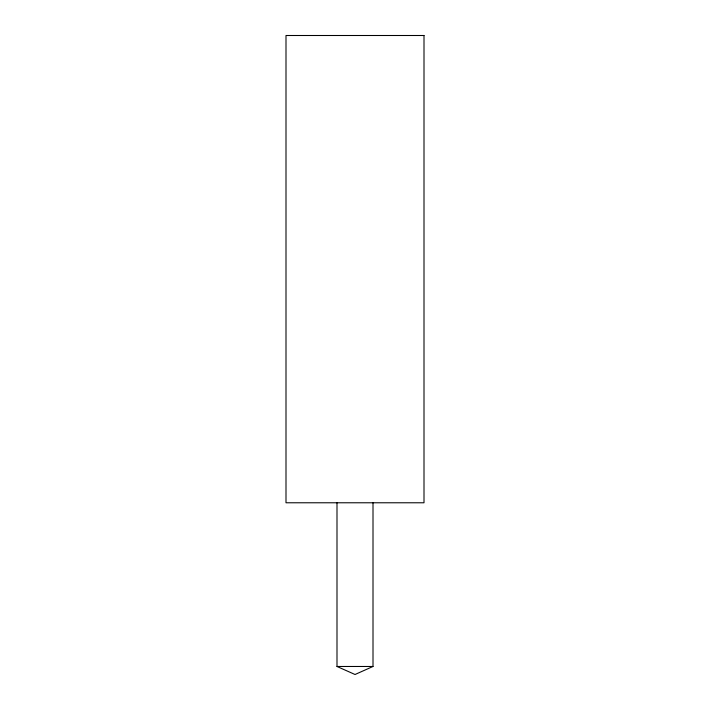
<?xml version="1.0" encoding="UTF-8"?>
<svg xmlns="http://www.w3.org/2000/svg" width="710" height="710" viewBox="0 0 710 710"><rect width="100%" height="100%" fill="white"/><g stroke="black" fill="none" stroke-linecap="round" stroke-linejoin="round"><path stroke-width="1.06" d="M373.007 502.778L373.007 666.477L355.027 674.5L336.993 666.477L336.993 502.778M336.993 666.477L373.007 666.477M424.003 35.5L285.997 35.5L285.997 502.778L424.003 502.778L424.003 35.5"/></g></svg>
